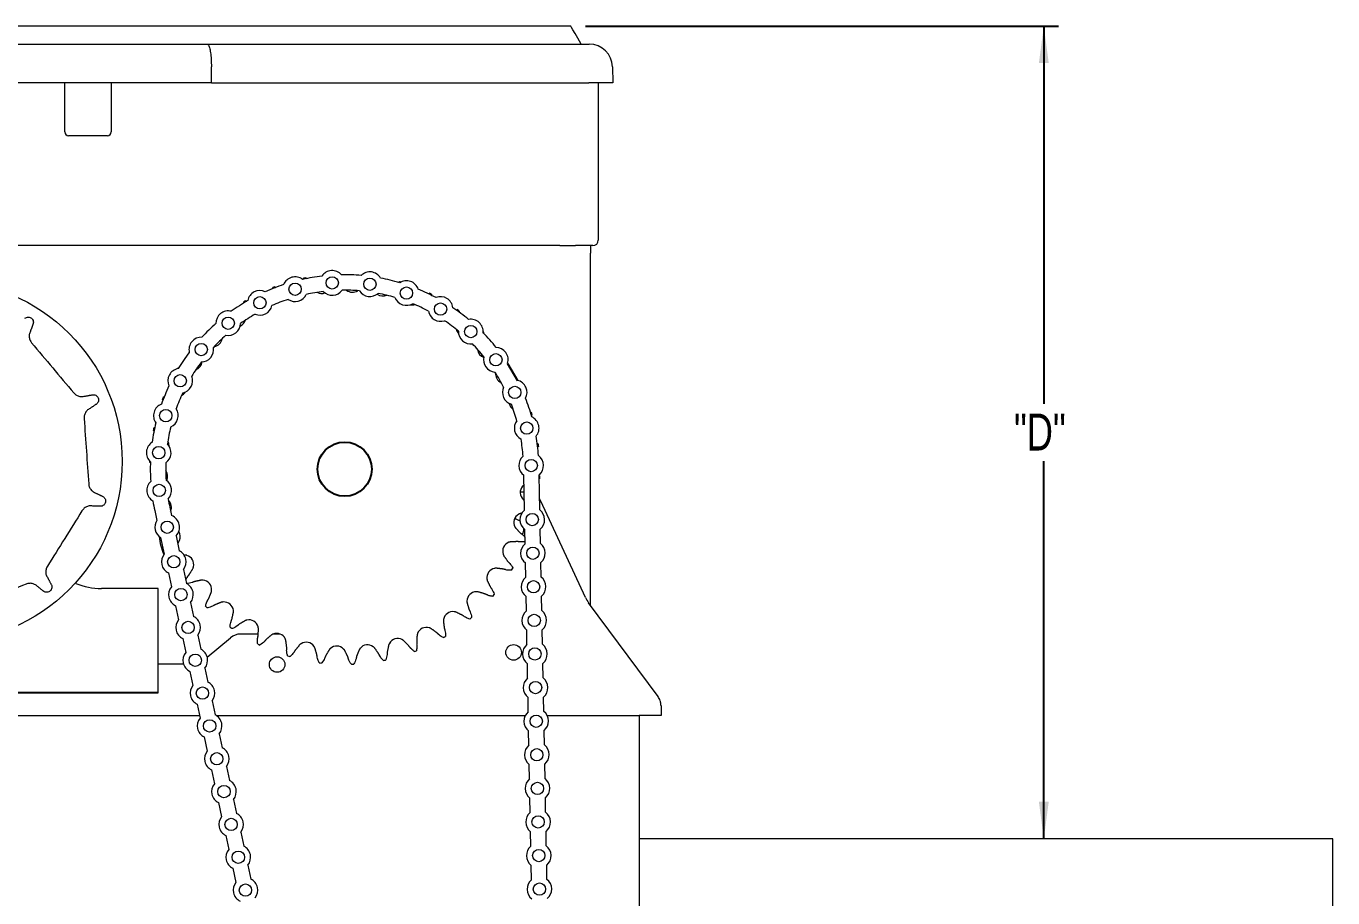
# Model space of a CAD drawing. Header units: inches. Extents: x 2.4 to 21.3, y 6.8 to 21.
# Drawn here: x 16.02 to 21.32, y 16.52 to 20.05 of the extents above; entities that cross this region are included whole.
import ezdxf

# ---------------------------------------------------------------- set-up
doc = ezdxf.new("R2010")
doc.units = ezdxf.units.IN
doc.header["$MEASUREMENT"] = 0
doc.layers.add('DIM', color=1, linetype='Continuous')
doc.styles.add('SLDTEXTSTYLE0', font='ARIAL.TTF', dxfattribs={"width": 0.7})
doc.dimstyles.new('SLDDIMSTYLE1', dxfattribs={"dimtxt": 0.15, "dimasz": 0.15, "dimexe": 0, "dimexo": 0.0625, "dimgap": 0.0375, "dimtad": 0, "dimtih": 1, "dimtoh": 1, "dimdec": 1, "dimlfac": 4, "dimrnd": 1e-09, "dimzin": 12, "dimdsep": 46, "dimtxsty": 'SLDTEXTSTYLE0', "dimsah": 1, "dimcen": 0.09, "dimadec": 0, "dimazin": 0, "dimtfac": 1, "dimtdec": 1, "dimtofl": 0, "dimtmove": 0, "dimatfit": 3, "dimfxl": 0, "dimtolj": 1, "dimtzin": 12, "dimarcsym": 0})
doc.dimstyles.new('SLDDIMSTYLE2', dxfattribs={"dimtxt": 0.15, "dimasz": 0.15, "dimexe": 0, "dimexo": 0.0625, "dimgap": 0.0375, "dimtad": 0, "dimtih": 1, "dimtoh": 1, "dimdec": 0, "dimlfac": 4, "dimrnd": 1e-09, "dimzin": 12, "dimdsep": 46, "dimtxsty": 'SLDTEXTSTYLE0', "dimsah": 1, "dimcen": 0.09, "dimadec": 0, "dimazin": 0, "dimtfac": 1, "dimtdec": 0, "dimtofl": 0, "dimtmove": 0, "dimatfit": 3, "dimfxl": 0, "dimtolj": 1, "dimtzin": 12, "dimarcsym": 0})

# ---------------------------------------------------------------- blocks, each defined once
blk = doc.blocks.new('*D6')
at = {"layer": 'DIM'}
for p, q in [((18.2853, 20.0532), (20.2035, 20.0532)), ((20.1435, 20.0532), (20.1435, 18.5222)), ((20.1435, 16.7582), (20.1435, 18.2893))]:
    blk.add_line(p, q, dxfattribs=at)
for points in [[(20.1435, 20.0532), (20.1235, 19.9032), (20.1635, 19.9032)], [(20.1435, 16.7582), (20.1635, 16.9082), (20.1235, 16.9082)]]:
    blk.add_solid(points, dxfattribs=at)
at = {"layer": 'DIM', "insert": (20.0225, 18.4826), "char_height": 0.15, "attachment_point": 1, "style": 'SLDTEXTSTYLE0'}
blk.add_mtext('"D"', dxfattribs=at)
blk = doc.blocks.new('*D7')
at = {"layer": 'DIM'}
for p, q in [((12.7727, 18.4999), (12.7727, 11.5777)), ((17.2532, 12.1982), (17.2532, 11.5777)), ((12.7727, 11.6377), (14.8296, 11.6377)), ((17.2532, 11.6377), (15.1964, 11.6377))]:
    blk.add_line(p, q, dxfattribs=at)
for points in [[(12.7727, 11.6377), (12.9227, 11.6177), (12.9227, 11.6577)], [(17.2532, 11.6377), (17.1032, 11.6577), (17.1032, 11.6177)]]:
    blk.add_solid(points, dxfattribs=at)
at = {"layer": 'DIM', "insert": (14.8921, 11.7146), "char_height": 0.15, "attachment_point": 1, "style": 'SLDTEXTSTYLE0'}
blk.add_mtext('"C"', dxfattribs=at)

msp = doc.modelspace()

# ---------------------------------------------------------------- linework, layer by layer
at = {"color": 7, "linetype": 'Continuous', "lineweight": 15}
for p, q in [((15.78361, 19.98012), (16.75148, 19.98012)), ((16.75148, 19.98012), (18.29879, 19.98012)), ((18.29879, 19.98012), (18.30041, 19.98012)), ((18.39415, 19.888), (18.39527, 19.82387)), ((16.76801, 19.82387), (15.76707, 19.82387)), ((16.17379, 19.62411), (16.17379, 19.82387)), ((16.36129, 19.82387), (16.36129, 19.62411)), ((16.76801, 19.82387), (18.29879, 19.82387)), ((18.39527, 19.82387), (18.29879, 19.82387)), ((18.33687, 19.82387), (18.33687, 19.19067)), ((16.34629, 19.60911), (16.18879, 19.60911)), ((18.33687, 19.19067), (18.33687, 19.18567)), ((18.18084, 19.16322), (15.22049, 19.16322)), ((18.18084, 19.16322), (18.24429, 19.16322)), ((18.31442, 19.16322), (18.24429, 19.16322)), ((18.30584, 19.16322), (18.30584, 19.13332)), ((18.30584, 19.10332), (18.30584, 19.13332)), ((18.30584, 17.70437), (18.30584, 19.10332)), ((16.7846, 18.84609), (16.78459, 18.84697)), ((18.03705, 18.0909), (18.03431, 18.23202)), ((18.09954, 18.09211), (18.0968, 18.23323)), ((18.03565, 18.16322), (18.02023, 18.16322)), ((18.28472, 17.73726), (18.10423, 18.12699)), ((16.53813, 18.08885), (16.54684, 18.04898)), ((16.60078, 18.1218), (16.59629, 18.11614)), ((16.59919, 18.10218), (16.60657, 18.06841)), ((16.56202, 17.97943), (16.57657, 17.91282)), ((16.62442, 17.98667), (16.63763, 17.92615)), ((18.03969, 17.95468), (18.03856, 18.01285)), ((18.10218, 17.95589), (18.10105, 18.01406)), ((18.04233, 17.81845), (18.04121, 17.87663)), ((18.10482, 17.81966), (18.10369, 17.87784)), ((16.59322, 17.83655), (16.60563, 17.77971)), ((16.65428, 17.84989), (16.6667, 17.79304)), ((16.55239, 17.77322), (16.32239, 17.77322)), ((16.55239, 17.40772), (16.55239, 17.77322)), ((16.62229, 17.70344), (16.6347, 17.64659)), ((16.68335, 17.71677), (16.69576, 17.65993)), ((18.04498, 17.68223), (18.04385, 17.7404)), ((18.10746, 17.68344), (18.10634, 17.74162)), ((18.57897, 17.33478), (18.29762, 17.7155)), ((18.04762, 17.546), (18.04649, 17.60418)), ((18.11011, 17.54722), (18.10898, 17.60539)), ((16.65135, 17.57033), (16.66377, 17.51348)), ((16.71241, 17.58366), (16.72483, 17.52681)), ((16.75108, 17.49434), (16.84554, 17.5736)), ((16.95773, 17.58822), (16.88571, 17.58822)), ((17.04667, 17.58822), (17.01806, 17.58822)), ((16.55239, 17.46822), (16.65456, 17.46822)), ((16.68042, 17.43721), (16.69283, 17.38037)), ((16.74148, 17.45055), (16.75389, 17.3937)), ((18.05026, 17.40978), (18.04913, 17.46796)), ((18.11275, 17.41099), (18.11162, 17.46917)), ((16.55239, 17.37772), (16.55239, 17.40772)), ((16.55239, 17.35072), (16.31739, 17.35072)), ((16.55239, 17.35072), (16.55239, 17.37772)), ((18.0529, 17.27355), (18.05177, 17.33173)), ((18.11539, 17.27477), (18.11426, 17.33294)), ((16.70948, 17.3041), (16.7219, 17.24725)), ((16.77055, 17.31743), (16.78296, 17.26058)), ((18.5912, 17.29763), (18.5912, 17.25822)), ((15.25318, 17.25822), (16.7195, 17.25822)), ((16.7872, 17.25822), (18.04055, 17.25822)), ((18.12926, 17.25822), (18.50318, 17.25822)), ((18.50318, 17.25822), (18.50318, 17.10322)), ((18.5912, 17.25822), (18.50318, 17.25822)), ((16.73855, 17.17099), (16.75096, 17.11414)), ((16.79961, 17.18432), (16.81202, 17.12747)), ((18.05555, 17.13733), (18.05442, 17.19551)), ((18.11803, 17.13854), (18.11691, 17.19672)), ((18.50318, 17.10322), (18.50318, 15.57072)), ((16.76762, 17.03787), (16.78003, 16.98102)), ((16.82868, 17.05121), (16.84109, 16.99436)), ((18.05819, 17.00111), (18.05706, 17.05928)), ((18.12068, 17.00232), (18.11955, 17.06049)), ((16.79668, 16.90476), (16.80909, 16.84791)), ((16.85774, 16.91809), (16.87016, 16.86124)), ((18.06083, 16.86488), (18.0597, 16.92306)), ((18.12332, 16.86609), (18.12219, 16.92427)), ((16.82575, 16.77165), (16.83816, 16.7148)), ((16.88681, 16.78498), (16.89922, 16.72813)), ((18.06347, 16.72866), (18.06234, 16.78683)), ((18.12596, 16.72987), (18.12483, 16.78805)), ((21.31568, 16.75822), (18.50318, 16.75822)), ((21.31568, 16.75822), (19.62818, 16.75822)), ((21.31568, 12.25822), (21.31568, 16.75822)), ((16.91587, 16.65186), (16.92829, 16.59502)), ((18.06611, 16.59243), (18.06499, 16.65061)), ((18.1286, 16.59364), (18.12747, 16.65182)), ((16.85481, 16.63853), (16.86723, 16.58168))]:
    msp.add_line(p, q, dxfattribs=at)
for p, q in [((17.9692, 18.68597), (18.00914, 18.61701)), ((16.55239, 17.35072), (15.95449, 17.35072))]:
    msp.add_line(p, q)
at = {"color": 7, "linetype": 'Continuous', "lineweight": 15, "flags": 128}
for points in [[(18.26754, 19.98012), (18.25361, 20.00425), (18.24245, 20.02358), (18.23407, 20.03809), (18.22848, 20.04777), (18.22568, 20.05261), (18.22533, 20.05322)], [(18.10423, 18.12699), (18.09994, 18.13476), (18.09867, 18.13663)]]:
    msp.add_lwpolyline(points, dxfattribs=at)
at = {"color": 7, "linetype": 'Continuous', "lineweight": 15}
for centre, radius in [((17.25771, 19.01214), 0.025), ((17.41043, 19.00687), 0.025), ((15.67239, 18.28822), 0.73371), ((17.10704, 18.98663), 0.025), ((17.55898, 18.97103), 0.025), ((16.96456, 18.93137), 0.025), ((17.6973, 18.90608), 0.025), ((16.8361, 18.84862), 0.025), ((17.81976, 18.81466), 0.025), ((16.72687, 18.74174), 0.025), ((17.92136, 18.70051), 0.025), ((16.64134, 18.61511), 0.025), ((17.99795, 18.56828), 0.025), ((16.58299, 18.47387), 0.025), ((18.04643, 18.42336), 0.025), ((16.5542, 18.32379), 0.025), ((18.0648, 18.27165), 0.025), ((16.55614, 18.17099), 0.025), ((18.06905, 18.05248), 0.025), ((16.58874, 18.0217), 0.025), ((18.07169, 17.91626), 0.025), ((16.61543, 17.88135), 0.025), ((16.64449, 17.74824), 0.025), ((18.07433, 17.78003), 0.025), ((18.07698, 17.64381), 0.025), ((16.67356, 17.61513), 0.025), ((17.99334, 17.51397), 0.03156), ((16.70262, 17.48201), 0.025), ((17.03443, 17.46491), 0.03156), ((18.07962, 17.50759), 0.025), ((18.08226, 17.37136), 0.025), ((16.73169, 17.3489), 0.025), ((16.76075, 17.21579), 0.025), ((18.0849, 17.23514), 0.025), ((18.08755, 17.09891), 0.025), ((16.78982, 17.08267), 0.025), ((16.81889, 16.94956), 0.025), ((18.09019, 16.96269), 0.025), ((18.09283, 16.82646), 0.025), ((16.84795, 16.81644), 0.025), ((16.87702, 16.68333), 0.025), ((18.09547, 16.69024), 0.025), ((16.90608, 16.55022), 0.025), ((18.09812, 16.55401), 0.025)]:
    msp.add_circle(centre, radius, dxfattribs=at)
msp.add_circle((17.30809, 18.25697), 0.10988)
for centre, radius, start, end in [((18.30041, 19.88637), 0.09375, 1, 90), ((16.18879, 19.62411), 0.015, 180, 270), ((16.34629, 19.62411), 0.015, 270, 0), ((18.31442, 19.18567), 0.02245, 270, 0), ((17.10704, 18.98663), 0.05, 52.62494, 158.18577), ((17.30809, 18.25697), 0.7881, 96.71304, 102.50944), ((17.30809, 18.25697), 0.79176, 101.4509, 102.13458), ((17.25771, 19.01214), 0.05, 41.03671, 146.59754), ((17.30809, 18.25697), 0.7881, 85.1248, 90.92121), ((17.41043, 19.00687), 0.05, 29.44847, 135.0093), ((17.30809, 18.25697), 0.7881, 73.53656, 79.33297), ((16.96456, 18.93137), 0.05, 64.21318, 169.77401), ((17.30809, 18.25697), 0.7881, 108.30127, 114.09768), ((17.30809, 18.25697), 0.79176, 110.92459, 111.60826), ((17.30809, 18.25697), 0.7256, 96.83521, 102.38727), ((17.21512, 19.00809), 0.03882, 241.54892, 290.03006), ((17.25771, 19.01214), 0.05, 223.99244, 323.6418), ((17.30809, 18.25697), 0.7256, 85.24697, 90.79904), ((17.34002, 19.01315), 0.03882, 232.07524, 303.08919), ((17.41043, 19.00687), 0.05, 212.40421, 312.05356), ((17.30809, 18.25697), 0.79176, 73.29006, 73.71353), ((17.55898, 18.97103), 0.05, 17.86024, 123.42107), ((17.30809, 18.25697), 0.7881, 61.94833, 67.74474), ((17.30809, 18.25697), 0.7881, 119.88951, 125.68591), ((17.30809, 18.25697), 0.79176, 120.39827, 121.08195), ((16.96456, 18.93137), 0.05, 247.16891, 346.81827), ((17.30809, 18.25697), 0.7256, 108.42344, 113.97551), ((17.10704, 18.98663), 0.05, 235.58068, 335.23003), ((17.46405, 18.99758), 0.03882, 232.40347, 293.61551), ((17.30809, 18.25697), 0.7256, 73.65874, 79.2108), ((17.55898, 18.97103), 0.05, 200.81597, 300.46533), ((17.58382, 18.96181), 0.03882, 257.77645, 284.14182), ((17.30809, 18.25697), 0.7256, 62.0705, 67.62256), ((17.30809, 18.25697), 0.79176, 63.55617, 64.23984), ((17.6973, 18.90608), 0.05, 6.272, 111.83283), ((16.8361, 18.84862), 0.05, 75.80141, 181.36224), ((17.30809, 18.25697), 0.7256, 120.01168, 125.56374), ((17.6973, 18.90608), 0.05, 189.22774, 288.87709), ((17.30809, 18.25697), 0.7881, 50.36009, 56.1565), ((17.30809, 18.25697), 0.79176, 54.08248, 54.76616), ((17.30809, 18.25697), 0.7881, 131.47774, 137.27415), ((16.8361, 18.84862), 0.05, 258.75715, 358.4065), ((16.86884, 18.87331), 0.03882, 294.93769, 340.98393), ((17.30809, 18.25697), 0.7256, 50.48227, 56.03433), ((17.79774, 18.83409), 0.03882, 194.1805, 225.28876), ((17.81976, 18.81466), 0.05, 177.6395, 277.28886), ((17.81976, 18.81466), 0.05, 354.68376, 100.2446), ((17.30809, 18.25697), 0.79176, 44.6088, 44.81477), ((16.72687, 18.74174), 0.05, 87.38965, 192.95048), ((17.30809, 18.25697), 0.7256, 131.59991, 137.15198), ((16.77338, 18.7926), 0.03882, 279.44366, 350.45761), ((17.30809, 18.25697), 0.7256, 38.89403, 44.44609), ((17.30809, 18.25697), 0.7881, 38.77186, 44.56827), ((17.30809, 18.25697), 0.7881, 143.06598, 148.86238), ((16.72687, 18.74174), 0.05, 270.34539, 9.99474), ((17.88605, 18.74562), 0.03882, 184.70682, 249.01647), ((17.92136, 18.70051), 0.05, 166.05127, 265.70062), ((17.92136, 18.70051), 0.05, 343.09553, 88.65636), ((16.64134, 18.61511), 0.05, 98.97788, 204.53871), ((17.30809, 18.25697), 0.79176, 148.81932, 149.10889), ((17.30809, 18.25697), 0.7256, 143.18815, 148.74021), ((16.69251, 18.69729), 0.03882, 288.91734, 352.03385), ((16.64134, 18.61511), 0.05, 281.93362, 21.58298), ((17.30809, 18.25697), 0.7256, 27.3058, 32.85786), ((17.9586, 18.64383), 0.03882, 175.23313, 246.24709), ((17.99795, 18.56828), 0.05, 331.50729, 77.06813), ((17.30809, 18.25697), 0.7881, 154.65421, 160.45062), ((17.30809, 18.25697), 0.79176, 158.29301, 158.97669), ((17.30809, 18.25697), 0.7256, 154.77638, 160.32845), ((16.62843, 18.58996), 0.03882, 298.39103, 327.74647), ((17.99795, 18.56828), 0.05, 154.46303, 254.11239), ((16.58299, 18.47387), 0.05, 110.56612, 216.12695), ((16.58299, 18.47387), 0.05, 293.52186, 33.17121), ((18.0134, 18.53148), 0.03882, 191.62319, 236.7734), ((17.30809, 18.25697), 0.7256, 15.71756, 21.26962), ((17.30809, 18.25697), 0.7881, 15.59539, 21.3918), ((17.30809, 18.25697), 0.7881, 166.24245, 172.03886), ((18.04643, 18.42336), 0.05, 142.8748, 242.52415), ((17.30809, 18.25697), 0.79176, 16.18774, 16.87142), ((18.04643, 18.42336), 0.05, 319.91906, 65.47989), ((17.30809, 18.25697), 0.79176, 167.76669, 168.45037), ((17.30809, 18.25697), 0.7256, 166.36462, 171.91668), ((17.30809, 18.25697), 0.7881, 4.00715, 9.80356), ((16.5542, 18.32379), 0.05, 122.15435, 227.71518), ((16.5542, 18.32379), 0.05, 305.11009, 44.75945), ((16.55714, 18.35124), 0.03882, 0.092, 28.35235), ((17.30809, 18.25697), 0.7256, 4.12933, 9.68139), ((17.30809, 18.25697), 0.79176, 6.71406, 7.39774), ((17.30809, 18.25697), 0.79176, 177.58418, 177.92405), ((17.30809, 18.25697), 0.7881, 177.83068, 183.62709), ((17.30809, 18.25697), 0.7256, 177.95285, 183.50492), ((18.0648, 18.27165), 0.05, 131.28656, 232.42905), ((18.0648, 18.27165), 0.05, 309.79343, 53.89165), ((16.55186, 18.22635), 0.03882, 335.42585, 37.82603), ((16.55614, 18.17099), 0.05, 133.74259, 239.30342), ((16.55614, 18.17099), 0.05, 316.69833, 56.34768), ((18.05905, 18.16271), 0.03882, 129.17706, 216.51369), ((17.30809, 18.25697), 0.79176, 357.24038, 357.92405), ((17.30809, 18.25697), 0.7881, 189.41892, 192.31734), ((17.30809, 18.25697), 0.7256, 189.54109, 192.31734), ((16.56722, 18.10229), 0.03882, 335.85065, 47.29972), ((18.03329, 18.04039), 0.03882, 119.70337, 207.04), ((18.06905, 18.05248), 0.05, 129.79343, 232.42905), ((18.06905, 18.05248), 0.05, 309.79343, 52.42905), ((16.58874, 18.0217), 0.05, 146.93141, 237.70327), ((16.58874, 18.0217), 0.05, 315.5248, 69.10988), ((17.99339, 18.01355), 0.04125, 50.64618, 84.73608), ((16.75309, 17.99647), 0.19725, 183.71765, 205.63582), ((16.60278, 17.98246), 0.03882, 337.59811, 32.97541), ((17.99339, 18.01355), 0.04125, 328.94163, 3.81686), ((16.61543, 17.88135), 0.05, 140.99953, 243.63515), ((16.61543, 17.88135), 0.05, 320.99953, 63.63515), ((17.98775, 17.92398), 0.03882, 110.22969, 197.56632), ((18.07169, 17.91626), 0.05, 129.79343, 232.42905), ((18.07169, 17.91626), 0.05, 309.79343, 52.42905), ((16.65758, 17.87011), 0.03882, 347.07179, 74.40842), ((16.73013, 17.76832), 0.03882, 356.54548, 83.88211), ((17.92367, 17.81665), 0.03882, 100.75601, 188.09264), ((17.30809, 18.25697), 0.79176, 328.81932, 329.503), ((18.07433, 17.78003), 0.05, 129.79343, 232.42905), ((18.07433, 17.78003), 0.05, 309.79343, 52.42905), ((16.32239, 18.05572), 0.2825, 248.21737, 270), ((16.64449, 17.74824), 0.05, 140.99953, 243.63515), ((16.64449, 17.74824), 0.05, 320.99953, 63.63515), ((17.8428, 17.72134), 0.03882, 91.28232, 178.61895), ((17.30809, 18.25697), 0.79176, 224.6088, 225.29247), ((16.81844, 17.67985), 0.03882, 6.01916, 93.35579), ((17.30809, 18.25697), 0.79176, 319.34564, 320.02932), ((18.39814, 17.78979), 0.125, 204.84888, 216.46449), ((16.67356, 17.61513), 0.05, 140.99953, 243.63515), ((16.67356, 17.61513), 0.05, 320.99953, 63.63515), ((17.74735, 17.64063), 0.03882, 81.80864, 169.14527), ((17.30809, 18.25697), 0.79176, 309.87196, 310.55563), ((18.07698, 17.64381), 0.05, 129.79343, 232.42905), ((18.07698, 17.64381), 0.05, 309.79343, 52.42905), ((17.30809, 18.25697), 0.79176, 234.08248, 234.76616), ((16.92011, 17.60713), 0.03882, 15.49285, 102.82948), ((17.63991, 17.57674), 0.03882, 72.33495, 159.67158), ((16.88571, 17.52572), 0.0625, 90, 130), ((17.30809, 18.25697), 0.79176, 243.55617, 244.23984), ((17.03236, 17.55214), 0.03882, 24.96653, 112.30316), ((17.15214, 17.51637), 0.03882, 34.44022, 121.77685), ((17.40106, 17.50586), 0.03882, 53.38758, 140.72421), ((17.52342, 17.5314), 0.03882, 62.86127, 150.1979), ((17.30809, 18.25697), 0.79176, 300.39827, 301.08195), ((18.07962, 17.50759), 0.05, 129.79343, 232.42905), ((18.07962, 17.50759), 0.05, 309.79343, 52.42905), ((16.70262, 17.48201), 0.05, 140.99953, 243.63515), ((16.70262, 17.48201), 0.05, 320.99953, 63.63515), ((17.30809, 18.25697), 0.79176, 253.02985, 253.71353), ((17.27616, 17.5008), 0.03882, 43.9139, 131.25053), ((17.30809, 18.25697), 0.79176, 290.92459, 291.60826), ((17.30809, 18.25697), 0.79176, 262.50353, 263.18721), ((17.30809, 18.25697), 0.79176, 271.97722, 272.6609), ((17.30809, 18.25697), 0.79176, 281.4509, 282.13458), ((16.73169, 17.3489), 0.05, 320.99953, 63.63515), ((18.08226, 17.37136), 0.05, 129.79343, 232.42905), ((18.08226, 17.37136), 0.05, 309.79343, 52.42905), ((16.73169, 17.3489), 0.05, 140.99953, 243.63515), ((18.5287, 17.29763), 0.0625, 19.23279, 36.46449), ((16.76075, 17.21579), 0.05, 140.99953, 243.63515), ((16.76075, 17.21579), 0.05, 320.99953, 63.63515), ((18.0849, 17.23514), 0.05, 129.79343, 232.42905), ((18.0849, 17.23514), 0.05, 309.79343, 52.42905), ((16.78982, 17.08267), 0.05, 320.99953, 63.63515), ((18.08755, 17.09891), 0.05, 129.79343, 232.42905), ((18.08755, 17.09891), 0.05, 309.79343, 52.42905), ((16.78982, 17.08267), 0.05, 140.99953, 243.63515), ((16.81889, 16.94956), 0.05, 140.99953, 243.63515), ((16.81889, 16.94956), 0.05, 320.99953, 63.63515), ((18.09019, 16.96269), 0.05, 129.79343, 232.42905), ((18.09019, 16.96269), 0.05, 309.79343, 52.42905), ((16.84795, 16.81644), 0.05, 320.99953, 63.63515), ((18.09283, 16.82646), 0.05, 129.79343, 232.42905), ((18.09283, 16.82646), 0.05, 309.79343, 52.42905), ((16.84795, 16.81644), 0.05, 140.99953, 243.63515), ((16.87702, 16.68333), 0.05, 140.99953, 243.63515), ((16.87702, 16.68333), 0.05, 320.99953, 63.63515), ((18.09547, 16.69024), 0.05, 129.79343, 232.42905), ((18.09547, 16.69024), 0.05, 309.79343, 52.42905), ((16.90608, 16.55022), 0.05, 320.99953, 63.63515), ((18.09812, 16.55401), 0.05, 129.79343, 232.42905), ((18.09812, 16.55401), 0.05, 309.79343, 52.42905), ((16.90608, 16.55022), 0.05, 140.99953, 243.63515)]:
    msp.add_arc(centre, radius, start, end, dxfattribs=at)
for points in [[(18.22533, 20.05322), (14.30975, 20.05322)], [(16.76801, 19.82387), (16.76782, 19.888)], [(17.1509, 19.03297), (17.15432, 19.02923)], [(17.01606, 18.98793), (17.01652, 18.99309)], [(17.02532, 18.99652), (17.02916, 18.99301)], [(16.90745, 18.93989), (16.91143, 18.93771)], [(17.66068, 18.96589), (17.66108, 18.96077)], [(17.77255, 18.89819), (17.77213, 18.89339)], [(16.04544, 18.8482), (16.03413, 18.81676)], [(17.87176, 18.813), (17.87028, 18.80726)], [(16.63071, 18.6669), (16.63514, 18.66688)], [(16.25553, 18.5531), (16.28846, 18.5588)], [(16.57247, 18.54981), (16.57781, 18.55068)], [(16.30334, 18.52198), (16.27571, 18.50319)], [(18.06846, 18.4777), (18.06529, 18.47448)], [(16.53431, 18.42474), (16.53914, 18.42638)], [(18.09442, 18.34954), (18.09012, 18.34623)], [(18.09894, 18.21885), (18.0971, 18.21787)], [(16.29985, 18.15975), (16.32984, 18.14501)], [(18.02785, 18.13961), (18.03221, 18.13466)], [(18.03221, 18.13466), (18.03626, 18.13178)], [(16.32024, 18.10647), (16.28684, 18.10751)], [(18.02004, 18.07688), (18.01405, 18.07411)], [(18.02732, 18.07838), (18.02004, 18.07688)], [(17.99872, 18.02274), (18.0022, 18.01714)], [(18.0022, 18.01714), (18.02255, 17.99683)], [(16.63564, 17.9618), (16.63867, 17.96767)], [(18.02255, 17.99683), (18.03128, 17.99033)], [(18.03128, 17.99033), (18.03916, 17.98193)], [(16.63103, 17.95638), (16.63564, 17.9618)], [(17.95074, 17.91227), (17.95326, 17.90617)], [(17.98069, 17.96215), (17.97433, 17.9604)], [(18.00942, 17.96326), (17.98069, 17.96215)], [(18.02024, 17.96211), (18.00942, 17.96326)], [(16.66153, 17.90873), (16.65678, 17.90853)], [(16.66802, 17.9075), (16.66153, 17.90873)], [(16.6934, 17.85515), (16.69542, 17.86143)], [(17.95326, 17.90617), (17.96999, 17.88279)], [(17.96999, 17.88279), (17.97753, 17.87494)], [(16.1045, 17.81547), (16.12009, 17.78592)], [(16.67174, 17.82206), (16.67862, 17.83049)], [(16.67862, 17.83049), (16.6934, 17.85515)], [(16.72767, 17.80706), (16.69954, 17.80113)], [(16.73427, 17.80691), (16.72767, 17.80706)], [(17.88524, 17.81119), (17.88672, 17.80476)], [(17.92299, 17.85546), (17.91643, 17.85479)], [(17.95151, 17.85183), (17.92299, 17.85546)], [(17.96199, 17.84892), (17.95151, 17.85183)], [(16.08968, 17.76038), (16.06327, 17.78086)], [(16.69954, 17.80113), (16.68933, 17.79738)], [(16.7574, 17.7327), (16.76792, 17.75945)], [(16.76792, 17.75945), (16.76888, 17.76598)], [(17.84852, 17.75973), (17.84193, 17.76015)], [(17.87605, 17.75145), (17.84852, 17.75973)], [(17.88672, 17.80476), (17.89937, 17.77894)], [(17.89937, 17.77894), (17.90552, 17.76996)], [(16.752, 17.72325), (16.7574, 17.7327)], [(16.78287, 17.70718), (16.77341, 17.7018)], [(16.80964, 17.71766), (16.78287, 17.70718)], [(16.81617, 17.7186), (16.80964, 17.71766)], [(17.804, 17.72227), (17.8044, 17.71569)], [(17.8044, 17.71569), (17.81263, 17.68814)], [(17.88591, 17.74686), (17.87605, 17.75145)], [(16.84743, 17.639), (16.8512, 17.64921)], [(16.8512, 17.64921), (16.85718, 17.67733)], [(16.85718, 17.67733), (16.85705, 17.68393)], [(17.70923, 17.64794), (17.70854, 17.64138)], [(17.75931, 17.67756), (17.75288, 17.67905)], [(17.7851, 17.66487), (17.75931, 17.67756)], [(17.79407, 17.65871), (17.7851, 17.66487)], [(17.81263, 17.68814), (17.81721, 17.67827)], [(16.88052, 17.62823), (16.87208, 17.62137)], [(16.90521, 17.64297), (16.88052, 17.62823)], [(16.91149, 17.64498), (16.90521, 17.64297)], [(16.95747, 17.58229), (16.95873, 17.61101)], [(16.95873, 17.61101), (16.95752, 17.6175)], [(17.65778, 17.6112), (17.65169, 17.61373)], [(17.68114, 17.59443), (17.65778, 17.6112)], [(17.68897, 17.58688), (17.68114, 17.59443)], [(17.70854, 17.64138), (17.71212, 17.61286)], [(17.71212, 17.61286), (17.71502, 17.60237)], [(16.95543, 17.57161), (16.95747, 17.58229)], [(16.98984, 17.56643), (16.98264, 17.55827)], [(17.01176, 17.58503), (16.98984, 17.56643)], [(17.01763, 17.58805), (17.01176, 17.58503)], [(17.06982, 17.56232), (17.06755, 17.56852)], [(17.0733, 17.53379), (17.06982, 17.56232)], [(17.1264, 17.54542), (17.10784, 17.52347)], [(17.13169, 17.54936), (17.1264, 17.54542)], [(17.48696, 17.54471), (17.48109, 17.51657)], [(17.48974, 17.55069), (17.48696, 17.54471)], [(17.54672, 17.56245), (17.54113, 17.56594)], [(17.567, 17.54206), (17.54672, 17.56245)], [(17.57348, 17.53333), (17.567, 17.54206)], [(17.60172, 17.54432), (17.59966, 17.52085)], [(17.60175, 17.58386), (17.60059, 17.55514)], [(17.60059, 17.55514), (17.60172, 17.54432)], [(17.60351, 17.59022), (17.60175, 17.58386)], [(17.07305, 17.52291), (17.0733, 17.53379)], [(17.10784, 17.52347), (17.10208, 17.51424)], [(17.1874, 17.53258), (17.18415, 17.53832)], [(17.19553, 17.505), (17.1874, 17.53258)], [(17.19708, 17.49423), (17.19553, 17.505)], [(17.2313, 17.50051), (17.22714, 17.49046)], [(17.246, 17.52522), (17.2313, 17.50051)], [(17.25057, 17.52998), (17.246, 17.52522)], [(17.30828, 17.52259), (17.30413, 17.52772)], [(17.32084, 17.49673), (17.30828, 17.52259)], [(17.32413, 17.48636), (17.32084, 17.49673)], [(17.35686, 17.49819), (17.35441, 17.48759)], [(17.36728, 17.52498), (17.35686, 17.49819)], [(17.37101, 17.53043), (17.36728, 17.52498)], [(17.42915, 17.53264), (17.42421, 17.53701)], [(17.4458, 17.5092), (17.42915, 17.53264)], [(17.45075, 17.49951), (17.4458, 17.5092)], [(17.48109, 17.51657), (17.48042, 17.50571)], [(17.59086, 17.51742), (17.57348, 17.53333)]]:
    msp.add_open_spline(points, degree=1, dxfattribs=at)
for points, knots in [([(16.75148, 19.98012), (16.7515, 19.98012), (16.7527, 19.98011), (16.75575, 19.9782), (16.76029, 19.96768), (16.7644, 19.94676), (16.7672, 19.91924), (16.76761, 19.89842), (16.76782, 19.888)], [0, 0, 0, 0, 0.00224265, 0.1416197, 0.35913688, 0.57367583, 0.78681484, 1, 1, 1, 1]), ([(17.14029, 19.02685), (17.14045, 19.02773), (17.14073, 19.02921), (17.14139, 19.03052), (17.14166, 19.03104)], [0, 0, 0, 0, 0.5961357, 1, 1, 1, 1]), ([(17.52688, 19.01386), (17.52746, 19.01458), (17.52842, 19.01577), (17.52965, 19.01662), (17.53013, 19.01696)], [0, 0, 0, 0, 0.6039477, 1, 1, 1, 1]), ([(16.89946, 18.93001), (16.89929, 18.93111), (16.89903, 18.93281), (16.89925, 18.93447), (16.89933, 18.93506)], [0, 0, 0, 0, 0.6477529, 1, 1, 1, 1]), ([(17.64781, 18.967), (17.64871, 18.96781), (17.65006, 18.96903), (17.65166, 18.96979), (17.65219, 18.97005)], [0, 0, 0, 0, 0.6664274, 1, 1, 1, 1]), ([(16.01176, 18.86923), (16.0138, 18.87049), (16.01784, 18.87298), (16.02515, 18.87393), (16.03231, 18.87254), (16.03858, 18.86882), (16.04325, 18.86328), (16.04581, 18.85655), (16.046, 18.85135), (16.04552, 18.84863), (16.04544, 18.8482)], [0, 0, 0, 0, 0.143763, 0.284886, 0.4226061, 0.55813, 0.6938351, 0.8319588, 0.9738308, 1, 1, 1, 1]), ([(17.76035, 18.90157), (17.76128, 18.90216), (17.76271, 18.90307), (17.7643, 18.90352), (17.76487, 18.90369)], [0, 0, 0, 0, 0.6428059, 1, 1, 1, 1]), ([(16.03413, 18.81676), (16.03298, 18.81431), (16.02981, 18.80757), (16.02829, 18.79528), (16.03085, 18.78098), (16.03625, 18.77312), (16.03895, 18.76918)], [0, 0, 0, 0, 0.1599765, 0.4404386, 0.7196954, 1, 1, 1, 1]), ([(16.03895, 18.76918), (16.06736, 18.73534), (16.12421, 18.66764), (16.18106, 18.59994), (16.2095, 18.56607)], [0, 0, 0, 0, 0.4997238, 1, 1, 1, 1]), ([(16.2095, 18.56607), (16.21119, 18.56426), (16.21615, 18.55894), (16.22689, 18.55289), (16.24136, 18.54986), (16.25081, 18.55202), (16.25553, 18.5531)], [0, 0, 0, 0, 0.1462818, 0.4304619, 0.7157332, 1, 1, 1, 1]), ([(16.28846, 18.5588), (16.29084, 18.55861), (16.29557, 18.55825), (16.30205, 18.55472), (16.30702, 18.54939), (16.30991, 18.54269), (16.31043, 18.53547), (16.30855, 18.52852), (16.30564, 18.5242), (16.30365, 18.52228), (16.30334, 18.52198)], [0, 0, 0, 0, 0.1437578, 0.2848805, 0.4226021, 0.5581289, 0.6938376, 0.8319591, 0.973832, 1, 1, 1, 1]), ([(16.27571, 18.50319), (16.27334, 18.50189), (16.26681, 18.4983), (16.25836, 18.48924), (16.25203, 18.47617), (16.25177, 18.46664), (16.25164, 18.46186)], [0, 0, 0, 0, 0.1599751, 0.4404416, 0.719694, 1, 1, 1, 1]), ([(16.57222, 18.53713), (16.57141, 18.53789), (16.57017, 18.53906), (16.56933, 18.5405), (16.56903, 18.54101)], [0, 0, 0, 0, 0.6453157, 1, 1, 1, 1]), ([(16.25164, 18.46186), (16.25474, 18.41779), (16.26094, 18.32961), (16.26713, 18.24142), (16.27023, 18.1973)], [0, 0, 0, 0, 0.49972349, 1, 1, 1, 1]), ([(18.0608, 18.48791), (18.06187, 18.48781), (18.0636, 18.48764), (18.06517, 18.487), (18.06578, 18.48676)], [0, 0, 0, 0, 0.6162655, 1, 1, 1, 1]), ([(16.53639, 18.412), (16.53538, 18.41267), (16.53387, 18.41368), (16.53274, 18.41504), (16.53236, 18.4155)], [0, 0, 0, 0, 0.6656937, 1, 1, 1, 1]), ([(18.08835, 18.36091), (18.08951, 18.3606), (18.09125, 18.36013), (18.09276, 18.35922), (18.09326, 18.35892)], [0, 0, 0, 0, 0.6639827, 1, 1, 1, 1]), ([(16.5206, 18.28329), (16.51978, 18.28366), (16.51841, 18.2843), (16.51729, 18.28526), (16.51685, 18.28565)], [0, 0, 0, 0, 0.5986811, 1, 1, 1, 1]), ([(18.09686, 18.22998), (18.09724, 18.2298), (18.09815, 18.22936), (18.09889, 18.22869), (18.09933, 18.22829)], [0, 0, 0, 0, 0.4068585, 1, 1, 1, 1]), ([(16.27023, 18.1973), (16.27054, 18.19485), (16.27142, 18.18762), (16.27656, 18.17641), (16.28648, 18.16546), (16.2954, 18.16165), (16.29985, 18.15975)], [0, 0, 0, 0, 0.1462802, 0.4304591, 0.7157325, 1, 1, 1, 1]), ([(16.32984, 18.14501), (16.33166, 18.14345), (16.33528, 18.14038), (16.33844, 18.13372), (16.33933, 18.12648), (16.33773, 18.11936), (16.3339, 18.11322), (16.32829, 18.1087), (16.3234, 18.10692), (16.32067, 18.10653), (16.32024, 18.10647)], [0, 0, 0, 0, 0.1437627, 0.284888, 0.4226052, 0.5581305, 0.6938404, 0.8319561, 0.9738294, 1, 1, 1, 1]), ([(16.24308, 18.08823), (16.21968, 18.05075), (16.17286, 17.97576), (16.12604, 17.90078), (16.10261, 17.86326)], [0, 0, 0, 0, 0.4997239, 1, 1, 1, 1]), ([(16.28684, 18.10751), (16.28416, 18.10785), (16.27677, 18.10878), (16.26461, 18.10643), (16.2518, 18.09957), (16.24599, 18.09201), (16.24308, 18.08823)], [0, 0, 0, 0, 0.1599697, 0.4404348, 0.7196909, 1, 1, 1, 1]), ([(18.03952, 17.96345), (18.03621, 17.96274), (18.02993, 17.96139), (18.02335, 17.96188), (18.02024, 17.96211)], [0, 0, 0, 0, 0.5273281, 1, 1, 1, 1]), ([(16.10261, 17.86326), (16.10142, 17.8611), (16.09789, 17.85473), (16.09546, 17.84265), (16.09704, 17.82795), (16.10202, 17.81963), (16.1045, 17.81547)], [0, 0, 0, 0, 0.1462829, 0.4304641, 0.7157339, 1, 1, 1, 1]), ([(17.97753, 17.87494), (17.98215, 17.86915), (17.98715, 17.86288), (17.99009, 17.8557), (17.99032, 17.85516)], [0, 0, 0, 0, 0.9238396, 1, 1, 1, 1]), ([(16.66347, 17.8078), (16.66436, 17.81006), (16.66637, 17.81515), (16.66982, 17.81959), (16.67174, 17.82206)], [0, 0, 0, 0, 0.4448226, 1, 1, 1, 1]), ([(17.98547, 17.84705), (17.98068, 17.84678), (17.97284, 17.84636), (17.96502, 17.8482), (17.96199, 17.84892)], [0, 0, 0, 0, 0.6126748, 1, 1, 1, 1]), ([(16.01653, 17.79098), (15.97558, 17.77441), (15.89362, 17.74127), (15.81166, 17.70812), (15.77066, 17.69154)], [0, 0, 0, 0, 0.4997241, 1, 1, 1, 1]), ([(16.06327, 17.78086), (16.0613, 17.78271), (16.05587, 17.78781), (16.04465, 17.79305), (16.03026, 17.79503), (16.02111, 17.79233), (16.01653, 17.79098)], [0, 0, 0, 0, 0.1599717, 0.4404388, 0.7196932, 1, 1, 1, 1]), ([(16.12009, 17.78592), (16.12066, 17.78359), (16.12178, 17.77898), (16.12042, 17.77173), (16.11688, 17.76535), (16.11141, 17.76054), (16.1047, 17.75781), (16.09751, 17.75745), (16.0925, 17.75889), (16.09006, 17.76018), (16.08968, 17.76038)], [0, 0, 0, 0, 0.1437595, 0.2848857, 0.4226068, 0.558135, 0.6938381, 0.8319615, 0.9738383, 1, 1, 1, 1]), ([(16.68933, 17.79738), (16.68217, 17.79548), (16.67442, 17.79342), (16.66666, 17.7936), (16.66607, 17.79361)], [0, 0, 0, 0, 0.9238398, 1, 1, 1, 1]), ([(17.90552, 17.76996), (17.90912, 17.76349), (17.91302, 17.75648), (17.91475, 17.74892), (17.91488, 17.74835)], [0, 0, 0, 0, 0.9238437, 1, 1, 1, 1]), ([(16.74442, 17.70095), (16.74534, 17.70566), (16.74685, 17.71336), (16.75056, 17.72049), (16.752, 17.72325)], [0, 0, 0, 0, 0.6126672, 1, 1, 1, 1]), ([(16.77341, 17.7018), (16.76666, 17.69875), (16.75936, 17.69544), (16.75168, 17.69434), (16.7511, 17.69426)], [0, 0, 0, 0, 0.9238397, 1, 1, 1, 1]), ([(17.90876, 17.74114), (17.90399, 17.74167), (17.89619, 17.74254), (17.88878, 17.74565), (17.88591, 17.74686)], [0, 0, 0, 0, 0.6126684, 1, 1, 1, 1]), ([(17.81567, 17.64931), (17.81105, 17.65062), (17.8035, 17.65276), (17.7967, 17.65705), (17.79407, 17.65871)], [0, 0, 0, 0, 0.6126664, 1, 1, 1, 1]), ([(17.81721, 17.67827), (17.8197, 17.6713), (17.82239, 17.66374), (17.82285, 17.656), (17.82288, 17.65541)], [0, 0, 0, 0, 0.9238448, 1, 1, 1, 1]), ([(16.84363, 17.61575), (16.84376, 17.62056), (16.84398, 17.6284), (16.84647, 17.63604), (16.84743, 17.639)], [0, 0, 0, 0, 0.6126669, 1, 1, 1, 1]), ([(16.87208, 17.62137), (16.86593, 17.61724), (16.85927, 17.61278), (16.85187, 17.61043), (16.85131, 17.61026)], [0, 0, 0, 0, 0.9238369, 1, 1, 1, 1]), ([(17.71502, 17.60237), (17.71632, 17.59508), (17.71774, 17.58718), (17.71691, 17.57947), (17.71685, 17.57888)], [0, 0, 0, 0, 0.92384139, 1, 1, 1, 1]), ([(16.9555, 17.54805), (16.95485, 17.55281), (16.95377, 17.56058), (16.95497, 17.56853), (16.95543, 17.57161)], [0, 0, 0, 0, 0.6126753, 1, 1, 1, 1]), ([(16.98264, 17.55827), (16.97725, 17.55319), (16.97142, 17.54769), (16.96451, 17.54416), (16.96399, 17.54389)], [0, 0, 0, 0, 0.9238331, 1, 1, 1, 1]), ([(17.70873, 17.57405), (17.70438, 17.57611), (17.69729, 17.57946), (17.69129, 17.58481), (17.68897, 17.58688)], [0, 0, 0, 0, 0.6126531, 1, 1, 1, 1]), ([(17.077, 17.49968), (17.07556, 17.50427), (17.07323, 17.51176), (17.0731, 17.5198), (17.07305, 17.52291)], [0, 0, 0, 0, 0.6126687, 1, 1, 1, 1]), ([(17.10208, 17.51424), (17.09761, 17.50834), (17.09276, 17.50195), (17.08652, 17.49733), (17.08605, 17.49698)], [0, 0, 0, 0, 0.9238286, 1, 1, 1, 1]), ([(17.20479, 17.47198), (17.20263, 17.47627), (17.19909, 17.48327), (17.19764, 17.49117), (17.19708, 17.49423)], [0, 0, 0, 0, 0.6126743, 1, 1, 1, 1]), ([(17.22714, 17.49046), (17.2237, 17.4839), (17.21997, 17.4768), (17.21458, 17.47122), (17.21417, 17.4708)], [0, 0, 0, 0, 0.9238146, 1, 1, 1, 1]), ([(17.35441, 17.48759), (17.35209, 17.48055), (17.34958, 17.47294), (17.34518, 17.46655), (17.34485, 17.46606)], [0, 0, 0, 0, 0.92382881, 1, 1, 1, 1]), ([(17.46528, 17.48097), (17.46184, 17.48432), (17.45622, 17.4898), (17.45228, 17.4968), (17.45075, 17.49951)], [0, 0, 0, 0, 0.6126604, 1, 1, 1, 1]), ([(17.48042, 17.50571), (17.47929, 17.49839), (17.47806, 17.49046), (17.47478, 17.48343), (17.47453, 17.4829)], [0, 0, 0, 0, 0.9238331, 1, 1, 1, 1]), ([(17.33541, 17.46568), (17.33256, 17.46955), (17.32792, 17.47588), (17.32519, 17.48344), (17.32413, 17.48636)], [0, 0, 0, 0, 0.612663, 1, 1, 1, 1]), ([(18.5912, 17.29763), (18.59093, 17.30248), (18.59054, 17.30938), (18.58836, 17.31619), (18.58772, 17.31822)], [0, 0, 0, 0, 0.7012152, 1, 1, 1, 1])]:
    msp.add_open_spline(points, degree=3, knots=knots, dxfattribs=at)

# ---------------------------------------------------------------- dimensions: what is measured, and where the dimension line sits
at = {"layer": 'DIM'}
dim = msp.add_linear_dim(base=(20.14346, 16.75822), p1=(18.22533, 20.05322), p2=(21.31568, 16.75822), angle=90, dimstyle='SLDDIMSTYLE1', dxfattribs=at)
dim.commit()
dim.dimension.update_dxf_attribs({"geometry": '*D6', "text_midpoint": (20.14346, 18.40572)})
dim = msp.add_linear_dim(base=(17.25318, 11.63766), p1=(12.77274, 18.55993), p2=(17.25318, 12.25822), dimstyle='SLDDIMSTYLE2', dxfattribs=at)
dim.commit()
dim.dimension.update_dxf_attribs({"geometry": '*D7', "text_midpoint": (15.01296, 11.63766)})

doc.saveas('drawing.dxf')
